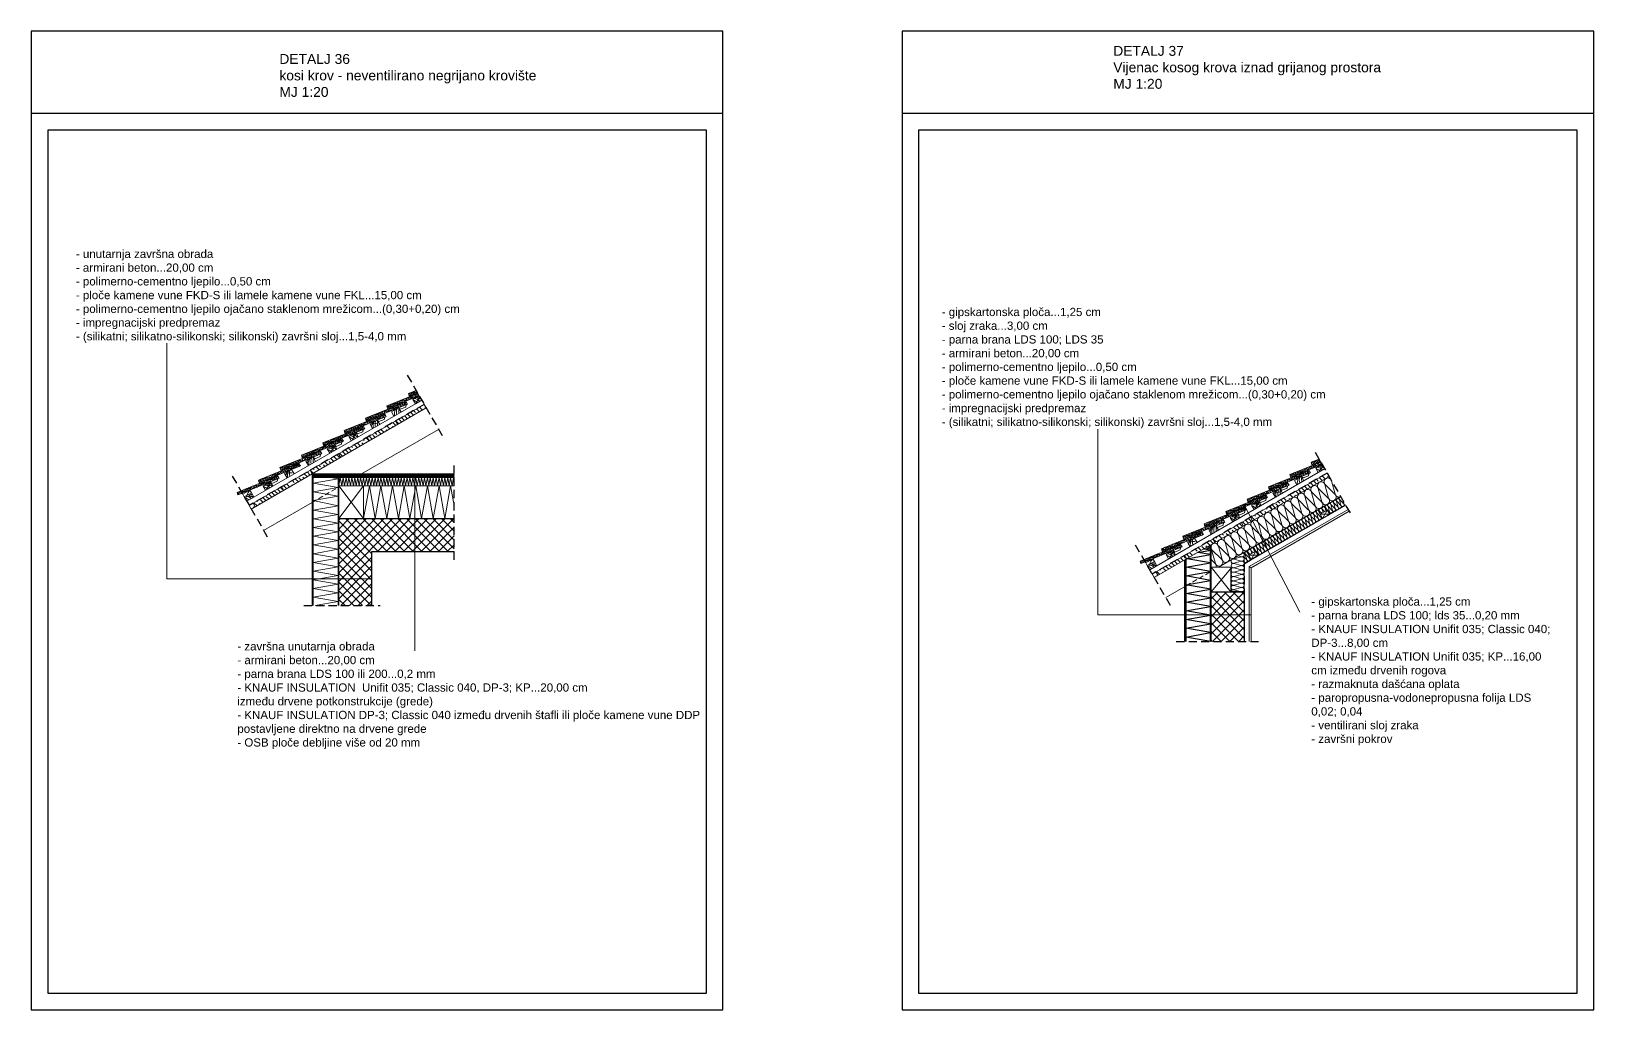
# Model space of a CAD drawing. Header units: inches. Extents: x 2845 to 78208, y 637 to 2211.
# Drawn here: x 9459.8 to 9934.2, y 637.2 to 934.2 of the extents above; entities that cross this region are included whole.
import ezdxf

# ---------------------------------------------------------------- set-up
doc = ezdxf.new("R2010")
doc.units = ezdxf.units.IN
doc.header["$MEASUREMENT"] = 0
doc.linetypes.add('DASHED', pattern=[0.75, 0.5, -0.25])
doc.layers.add('slojevi', color=150, linetype='Continuous')
doc.styles.get("Standard").update_dxf_attribs({"font": 'arial.ttf'})
pattern_1 = [(37.5, (6304.32392, 1742.7563), (-0.01574834, 0.481705942), [0, -0.38, 0, -0.425, 0, -0.40625]), (7.5, (6304.3239, 1742.7563), (0.44244418, 0.70553652), [0, -0.205, 0, -0.3425, 0, -0.13125]), (327.5, (6304.01642, 1742.7563), (0.778535465, 0.001414763), [0, -0.125, 0, -0.45, 0, -0.5875]), (317.5, (6304.0164, 1742.7563), (0.75153165, 0.21941889), [0, -0.0625, 0, -0.295, 0, -0.3375])]
pattern_2 = [(135, (9020.6208, 1204.5388), (2.12132, 2.12132), [5, -1]), (135, (9022.035, 1204.5388), (2.12132, 2.12132), [3, -0.75, 1.5, -0.75]), (135, (9023.8028, 1204.1853), (2.12132, 2.12132), [5, -1])]
pattern_3 = [(37.5, (6578.44768, 1721.9183), (-0.01574834, 0.481705942), [0, -0.38, 0, -0.425, 0, -0.40625]), (7.5, (6578.4477, 1721.9183), (0.44244418, 0.70553652), [0, -0.205, 0, -0.3425, 0, -0.13125]), (327.5, (6578.14018, 1721.9183), (0.778535465, 0.001414763), [0, -0.125, 0, -0.45, 0, -0.5875]), (317.5, (6578.1402, 1721.9183), (0.75153165, 0.21941889), [0, -0.0625, 0, -0.295, 0, -0.3375])]
pattern_4 = [(135, (9294.7446, 1183.7008), (2.12132, 2.12132), [5, -1]), (135, (9296.1588, 1183.7008), (2.12132, 2.12132), [3, -0.75, 1.5, -0.75]), (135, (9297.9265, 1183.3473), (2.12132, 2.12132), [5, -1])]

msp = doc.modelspace()

# ---------------------------------------------------------------- hatches: boundary and pattern name
at = {"lineweight": 0}
h = msp.add_hatch(dxfattribs=at)
h.set_pattern_fill('GOST_WOOD', color=256, scale=0.5, angle=45)
h.set_pattern_definition(pattern_2)
h.paths.add_polyline_path([(9527.13, 790.92), (9525.98, 790.26), (9526.6, 789.17), (9527.76, 789.84)])
h.paths.add_polyline_path([(9536.42, 794.84), (9535.79, 795.92), (9527.13, 790.92), (9527.76, 789.84)])
h.paths.add_polyline_path([(9545.08, 799.84), (9544.45, 800.92), (9535.79, 795.92), (9536.42, 794.84)])
h.paths.add_polyline_path([(9553.74, 804.84), (9553.11, 805.92), (9544.45, 800.92), (9545.08, 799.84)])
h.paths.add_polyline_path([(9571.06, 814.84), (9570.43, 815.92), (9561.77, 810.92), (9562.4, 809.84)])
h.paths.add_polyline_path([(9579.72, 819.84), (9579.09, 820.92), (9570.43, 815.92), (9571.06, 814.84)])
h = msp.add_hatch(dxfattribs=at)
h.set_pattern_fill('AR-SAND', color=256, scale=0.25, style=0)
h.set_pattern_definition(pattern_1)
h.paths.add_polyline_path([(9574.03, 820.99), (9573.61, 821.69), (9561.3, 816.72), (9561.5, 815.94)])
h = msp.add_hatch(dxfattribs=at)
h.set_pattern_fill('AR-SAND', color=256, scale=0.25, style=0)
h.set_pattern_definition(pattern_1)
h.paths.add_polyline_path([(9567.79, 820.47), (9567.99, 819.69), (9577.57, 823.55), (9577.17, 824.25)])
h = msp.add_hatch(dxfattribs=at)
h.set_pattern_fill('AR-SAND', color=256, scale=0.25, style=0)
h.set_pattern_definition(pattern_1)
h.paths.add_polyline_path([(9574.49, 823.44), (9577.04, 824.47), (9576.64, 825.17), (9574.29, 824.22)])
h = msp.add_hatch(dxfattribs=at)
h.set_pattern_fill('AR-SAND', color=256, scale=0.25, style=0)
h.set_pattern_definition(pattern_1)
h.paths.add_polyline_path([(9554.8, 812.97), (9555, 812.19), (9567.54, 817.24), (9567.11, 817.94)])
h = msp.add_hatch(dxfattribs=at)
h.set_pattern_fill('AR-SAND', color=256, scale=0.25, style=0)
h.set_pattern_definition(pattern_1)
h.paths.add_polyline_path([(9561.04, 813.49), (9560.62, 814.19), (9548.3, 809.22), (9548.51, 808.44)])
h = msp.add_hatch(dxfattribs=at)
h.set_pattern_fill('AR-SAND', color=256, scale=0.25, style=0)
h.set_pattern_definition(pattern_1)
h.paths.add_polyline_path([(9548.05, 805.99), (9547.63, 806.69), (9535.31, 801.72), (9535.52, 800.94)])
h = msp.add_hatch(dxfattribs=at)
h.set_pattern_fill('AR-SAND', color=256, scale=0.25, style=0)
h.set_pattern_definition(pattern_1)
h.paths.add_polyline_path([(9554.55, 809.74), (9554.12, 810.44), (9541.81, 805.47), (9542.01, 804.69)])
h = msp.add_hatch(dxfattribs=at)
h.set_pattern_fill('GOST_WOOD', color=256, scale=0.5, angle=45)
h.set_pattern_definition(pattern_2)
h.paths.add_polyline_path([(9553.11, 805.92), (9553.74, 804.84), (9562.4, 809.84), (9561.77, 810.92)])
h = msp.add_hatch(dxfattribs=at)
h.set_pattern_fill('AR-SAND', color=256, scale=0.25, style=0)
h.set_pattern_definition(pattern_1)
h.paths.add_polyline_path([(9528.82, 797.97), (9529.02, 797.19), (9541.56, 802.24), (9541.13, 802.94)])
h = msp.add_hatch(dxfattribs=at)
h.set_pattern_fill('AR-SAND', color=256, scale=0.25, style=0)
h.set_pattern_definition(pattern_3)
h.paths.add_polyline_path([(9841.91, 799.63), (9842.12, 798.85), (9851.7, 802.71), (9851.29, 803.41)])
h = msp.add_hatch(dxfattribs=at)
h.set_pattern_fill('AR-SAND', color=256, scale=0.25, style=0)
h.set_pattern_definition(pattern_3)
h.paths.add_polyline_path([(9848.61, 802.6), (9851.17, 803.63), (9850.76, 804.33), (9848.41, 803.38)])
h = msp.add_hatch(dxfattribs=at)
h.set_pattern_fill('AR-SAND', color=256, scale=0.25, style=0)
h.set_pattern_definition(pattern_1)
h.paths.add_polyline_path([(9535.06, 798.49), (9534.64, 799.19), (9522.32, 794.22), (9522.53, 793.44)])
h = msp.add_hatch(dxfattribs=at)
h.set_pattern_fill('ANSI31', color=256, scale=1.5)
h.set_pattern_definition([(45, (8894.8807, 1228.4875), (-0.13258252, 0.13258252), [])])
h.paths.add_polyline_path([(9545.08, 799.84), (9545.08, 798.74), (9588.18, 798.74), (9588.18, 799.84)])
h = msp.add_hatch(dxfattribs=at)
h.set_pattern_fill('GOST_WOOD', color=256, scale=0.5, angle=45)
h.set_pattern_definition(pattern_4)
h.paths.add_polyline_path([(9801.25, 770.08), (9800.1, 769.42), (9800.73, 768.34), (9801.88, 769)])
h.paths.add_polyline_path([(9810.54, 774), (9809.91, 775.08), (9801.25, 770.08), (9801.88, 769)])
h.paths.add_polyline_path([(9819.2, 779), (9818.57, 780.08), (9809.91, 775.08), (9810.54, 774)])
h.paths.add_polyline_path([(9827.86, 784), (9827.23, 785.08), (9818.57, 780.08), (9819.2, 779)])
h.paths.add_polyline_path([(9845.18, 794), (9844.56, 795.08), (9835.9, 790.08), (9836.52, 789)])
h.paths.add_polyline_path([(9853.84, 799), (9853.22, 800.08), (9844.56, 795.08), (9845.18, 794)])
h = msp.add_hatch(dxfattribs=at)
h.set_pattern_fill('AR-SAND', color=256, scale=0.25, style=0)
h.set_pattern_definition(pattern_3)
h.paths.add_polyline_path([(9828.92, 792.13), (9829.13, 791.35), (9841.66, 796.41), (9841.24, 797.1)])
h = msp.add_hatch(dxfattribs=at)
h.set_pattern_fill('AR-SAND', color=256, scale=0.25, style=0)
h.set_pattern_definition(pattern_3)
h.paths.add_polyline_path([(9848.15, 800.16), (9847.73, 800.85), (9835.42, 795.88), (9835.62, 795.1)])
h = msp.add_hatch(dxfattribs=at)
h.set_pattern_fill('AR-SAND', color=256, scale=0.25, style=0)
h.set_pattern_definition(pattern_3)
h.paths.add_polyline_path([(9835.16, 792.66), (9834.74, 793.35), (9822.43, 788.38), (9822.63, 787.6)])
h = msp.add_hatch(dxfattribs=at)
h.set_pattern_fill('AR-SAND', color=256, scale=0.25, style=0)
h.set_pattern_definition(pattern_3)
h.paths.add_polyline_path([(9828.67, 788.91), (9828.25, 789.6), (9815.93, 784.63), (9816.14, 783.85)])
h = msp.add_hatch(dxfattribs=at)
h.set_pattern_fill('GOST_WOOD', color=256, scale=0.5, angle=45)
h.set_pattern_definition(pattern_4)
h.paths.add_polyline_path([(9827.23, 785.08), (9827.86, 784), (9836.52, 789), (9835.9, 790.08)])
h = msp.add_hatch(dxfattribs=at)
h.set_pattern_fill('ANSI37', color=256, scale=15)
h.set_pattern_definition([(45, (8895.4807, 1228.4875), (-1.3258252, 1.3258252), []), (135, (8895.4807, 1228.4875), (-1.3258252, -1.3258252), [])])
h.paths.add_polyline_path([(9588.18, 786.24), (9553.18, 786.24), (9553.18, 784.74), (9553.18, 759.84), (9563.18, 759.84), (9563.18, 776.24), (9588.18, 776.24)])
h = msp.add_hatch(dxfattribs=at)
h.set_pattern_fill('AR-SAND', color=256, scale=0.25, style=0)
h.set_pattern_definition(pattern_3)
h.paths.add_polyline_path([(9822.17, 785.16), (9821.75, 785.85), (9809.44, 780.88), (9809.64, 780.1)])
h = msp.add_hatch(dxfattribs=at)
h.set_pattern_fill('AR-SAND', color=256, scale=0.25, style=0)
h.set_pattern_definition(pattern_3)
h.paths.add_polyline_path([(9809.18, 777.66), (9808.76, 778.35), (9796.45, 773.38), (9796.65, 772.6)])
h = msp.add_hatch(dxfattribs=at)
h.set_pattern_fill('AR-SAND', color=256, scale=0.25, style=0)
h.set_pattern_definition(pattern_3)
h.paths.add_polyline_path([(9802.94, 777.13), (9803.15, 776.35), (9815.68, 781.41), (9815.26, 782.1)])
h = msp.add_hatch(dxfattribs=at)
h.set_pattern_fill('ANSI37', color=256, scale=15)
h.set_pattern_definition([(45, (9050.7455, 1219.6323), (-1.3258252, 1.3258252), []), (135, (9050.7455, 1219.6323), (-1.3258252, -1.3258252), [])])
h.paths.add_polyline_path([(9818.04, 749), (9828.04, 749), (9828.04, 764), (9818.04, 764)])

# ---------------------------------------------------------------- linework, layer by layer
for p, q in [((9459.79, 934.18), (9459.79, 637.18)), ((9669.79, 934.18), (9459.79, 934.18)), ((9669.79, 637.18), (9669.79, 934.18)), ((9724.17, 934.18), (9724.17, 637.18)), ((9934.17, 934.18), (9724.17, 934.18)), ((9934.17, 637.18), (9934.17, 934.18)), ((9669.79, 909.18), (9459.79, 909.18)), ((9934.17, 909.18), (9724.17, 909.18)), ((9464.79, 904.18), (9464.79, 642.18)), ((9664.79, 904.18), (9464.79, 904.18)), ((9664.79, 642.18), (9664.79, 904.18)), ((9729.17, 904.18), (9729.17, 642.18)), ((9929.17, 904.18), (9729.17, 904.18)), ((9929.17, 642.18), (9929.17, 904.18)), ((9818.04, 749), (9818.04, 764)), ((9818.04, 764), (9828.04, 764)), ((9828.04, 764), (9824.04, 764)), ((9828.04, 764), (9828.04, 749)), ((9464.79, 642.18), (9664.79, 642.18)), ((9729.17, 642.18), (9929.17, 642.18)), ((9459.79, 637.18), (9669.79, 637.18)), ((9724.17, 637.18), (9934.17, 637.18))]:
    msp.add_line(p, q)
for p, q in [((9500.93, 767.99), (9500.93, 839.46)), ((9525.23, 791.56), (9578.34, 822.22)), ((9525.98, 790.26), (9579.09, 820.92)), ((9579.09, 820.92), (9579.72, 819.84)), ((9526.6, 789.17), (9579.72, 819.84)), ((9560.08, 799.84), (9583.47, 813.34)), ((9570.43, 815.92), (9571.06, 814.84)), ((9783.6, 757.01), (9783.6, 813.45)), ((9561.77, 810.92), (9562.4, 809.84)), ((9553.11, 805.92), (9553.74, 804.84)), ((9544.45, 800.92), (9545.08, 799.84)), ((9545.08, 799.84), (9588.18, 799.84)), ((9545.08, 799.84), (9545.08, 759.84)), ((9545.08, 798.74), (9588.18, 798.74)), ((9545.18, 798.74), (9545.18, 759.84)), ((9553.18, 798.74), (9553.18, 786.24)), ((9576.2, 799.84), (9576.2, 746.08)), ((9799.35, 770.72), (9852.47, 801.38)), ((9800.1, 769.42), (9853.22, 800.08)), ((9800.73, 768.34), (9853.84, 799)), ((9853.22, 800.08), (9853.84, 799)), ((9535.79, 795.92), (9536.42, 794.84)), ((9553.18, 796.24), (9588.18, 796.24)), ((9560.68, 796.24), (9553.18, 786.24)), ((9560.68, 786.24), (9553.18, 796.24)), ((9560.68, 796.24), (9560.68, 786.24)), ((9820.21, 771.5), (9857.34, 792.94)), ((9844.56, 795.08), (9845.18, 794)), ((9526.6, 789.17), (9525.23, 791.56)), ((9526.6, 789.17), (9526.6, 789.17)), ((9527.13, 790.92), (9527.76, 789.84)), ((9530.35, 782.68), (9545.08, 791.18)), ((9827.94, 790.6), (9844.9, 757.86)), ((9828.04, 772.56), (9858.84, 790.34)), ((9829.54, 771.69), (9859.59, 789.04)), ((9830.16, 771.33), (9859.9, 788.5)), ((9835.9, 790.08), (9836.52, 789)), ((9851.1, 787.61), (9850.36, 788.91)), ((9851.1, 787.61), (9853.27, 788.86)), ((9851.85, 786.31), (9851.1, 787.61)), ((9851.1, 787.61), (9853.99, 787.61)), ((9853.27, 788.86), (9851.85, 786.31)), ((9853.27, 788.86), (9852.52, 790.16)), ((9853.27, 788.86), (9854.02, 787.56)), ((9827.23, 785.08), (9827.86, 784)), ((9818.04, 764), (9818.04, 778.33)), ((9818.57, 780.08), (9819.2, 779)), ((9809.91, 775.08), (9810.54, 774)), ((9809.94, 773.65), (9809.94, 749)), ((9810.04, 773.71), (9810.04, 749)), ((9828.04, 776.02), (9828.04, 764)), ((9829.45, 775.11), (9828.7, 776.41)), ((9829.45, 775.11), (9831.62, 776.36)), ((9830.2, 773.81), (9829.45, 775.11)), ((9829.45, 775.11), (9832.34, 775.11)), ((9831.62, 776.36), (9830.2, 773.81)), ((9831.62, 776.36), (9830.87, 777.66)), ((9831.62, 776.36), (9832.37, 775.06)), ((9800.73, 768.34), (9799.35, 770.72)), ((9801.25, 770.08), (9801.88, 769)), ((9818.04, 771.5), (9824.04, 771.5)), ((9824.04, 764), (9818.04, 771.5)), ((9818.04, 764), (9824.04, 771.15)), ((9824.04, 771.5), (9824.04, 764)), ((9829.54, 771.69), (9829.54, 749)), ((9830.16, 771.33), (9829.54, 771.69)), ((9830.16, 771.33), (9830.16, 749)), ((9563.18, 767.99), (9500.93, 767.99)), ((9800.73, 768.34), (9800.73, 768.34)), ((9804.23, 762.27), (9810.44, 765.86)), ((9830.16, 757.01), (9783.6, 757.01))]:
    msp.add_line(p, q, dxfattribs=at)
at = {"linetype": 'DASHED', "ltscale": 5}
for p, q in [((9573.94, 829.84), (9585.1, 810.51)), ((9588.18, 773.74), (9588.18, 802.34)), ((9849.57, 806.4), (9860.73, 787.08)), ((9520.83, 799.17), (9531.99, 779.85)), ((9794.95, 778.34), (9806.11, 759.01)), ((9542.58, 759.84), (9565.68, 759.84)), ((9807.44, 749), (9832.66, 749))]:
    msp.add_line(p, q, dxfattribs=at)
at = {"color": 7, "linetype": 'DASHED', "lineweight": 30, "ltscale": 5}
for p, q in [((9579.09, 820.92), (9525.98, 790.26)), ((9853.22, 800.08), (9800.1, 769.42)), ((9828.04, 772.56), (9830.2, 773.81))]:
    msp.add_line(p, q, dxfattribs=at)
at = {"color": 94, "lineweight": 15}
for p, q in [((9545.43, 798.74), (9545.43, 759.84)), ((9545.43, 797.03), (9552.93, 798.35)), ((9552.93, 795.71), (9545.43, 797.03)), ((9552.93, 798.35), (9550.73, 798.74)), ((9552.93, 759.84), (9552.93, 798.74)), ((9553.62, 798.74), (9553.18, 796.24)), ((9553.62, 798.74), (9554.06, 796.24)), ((9554.06, 796.24), (9554.5, 798.74)), ((9554.5, 798.74), (9554.94, 796.24)), ((9554.94, 796.24), (9555.38, 798.74)), ((9555.38, 798.74), (9555.82, 796.24)), ((9555.82, 796.24), (9556.26, 798.74)), ((9556.26, 798.74), (9556.7, 796.24)), ((9556.7, 796.24), (9557.14, 798.74)), ((9557.14, 798.74), (9557.58, 796.24)), ((9557.58, 796.24), (9558.02, 798.74)), ((9558.02, 798.74), (9558.47, 796.24)), ((9558.47, 796.24), (9558.91, 798.74)), ((9558.91, 798.74), (9559.35, 796.24)), ((9559.35, 796.24), (9559.79, 798.74)), ((9559.79, 798.74), (9560.23, 796.24)), ((9560.23, 796.24), (9560.67, 798.74)), ((9560.67, 798.74), (9561.11, 796.24)), ((9561.11, 796.24), (9561.55, 798.74)), ((9561.55, 798.74), (9561.99, 796.24)), ((9561.99, 796.24), (9562.43, 798.74)), ((9562.43, 798.74), (9562.87, 796.24)), ((9562.87, 796.24), (9563.31, 798.74)), ((9563.31, 798.74), (9563.76, 796.24)), ((9563.76, 796.24), (9564.2, 798.74)), ((9564.2, 798.74), (9564.64, 796.24)), ((9564.64, 796.24), (9565.08, 798.74)), ((9565.08, 798.74), (9565.52, 796.24)), ((9565.52, 796.24), (9565.96, 798.74)), ((9565.96, 798.74), (9566.4, 796.24)), ((9566.4, 796.24), (9566.84, 798.74)), ((9566.84, 798.74), (9567.28, 796.24)), ((9567.28, 796.24), (9567.72, 798.74)), ((9567.72, 798.74), (9568.16, 796.24)), ((9568.16, 796.24), (9568.6, 798.74)), ((9568.6, 798.74), (9569.05, 796.24)), ((9569.05, 796.24), (9569.49, 798.74)), ((9569.49, 798.74), (9569.93, 796.24)), ((9569.93, 796.24), (9570.37, 798.74)), ((9570.37, 798.74), (9570.81, 796.24)), ((9570.81, 796.24), (9571.25, 798.74)), ((9571.25, 798.74), (9571.69, 796.24)), ((9571.69, 796.24), (9572.13, 798.74)), ((9572.13, 798.74), (9572.57, 796.24)), ((9572.57, 796.24), (9573.01, 798.74)), ((9573.01, 798.74), (9573.45, 796.24)), ((9573.45, 796.24), (9573.89, 798.74)), ((9573.89, 798.74), (9574.34, 796.24)), ((9574.34, 796.24), (9574.78, 798.74)), ((9574.78, 798.74), (9575.22, 796.24)), ((9575.22, 796.24), (9575.66, 798.74)), ((9575.66, 798.74), (9576.1, 796.24)), ((9576.1, 796.24), (9576.54, 798.74)), ((9576.54, 798.74), (9576.98, 796.24)), ((9576.98, 796.24), (9577.42, 798.74)), ((9577.42, 798.74), (9577.86, 796.24)), ((9577.86, 796.24), (9578.3, 798.74)), ((9578.3, 798.74), (9578.74, 796.24)), ((9578.74, 796.24), (9579.18, 798.74)), ((9579.18, 798.74), (9579.62, 796.24)), ((9579.62, 796.24), (9580.07, 798.74)), ((9580.07, 798.74), (9580.51, 796.24)), ((9580.51, 796.24), (9580.95, 798.74)), ((9580.95, 798.74), (9581.39, 796.24)), ((9581.39, 796.24), (9581.83, 798.74)), ((9581.83, 798.74), (9582.27, 796.24)), ((9582.27, 796.24), (9582.71, 798.74)), ((9582.71, 798.74), (9583.15, 796.24)), ((9583.15, 796.24), (9583.59, 798.74)), ((9583.59, 798.74), (9584.03, 796.24)), ((9584.03, 796.24), (9584.47, 798.74)), ((9584.47, 798.74), (9584.91, 796.24)), ((9584.91, 796.24), (9585.36, 798.74)), ((9585.36, 798.74), (9585.8, 796.24)), ((9585.8, 796.24), (9586.24, 798.74)), ((9586.24, 798.74), (9586.68, 796.24)), ((9586.68, 796.24), (9587.12, 798.74)), ((9587.12, 798.74), (9587.56, 796.24)), ((9587.56, 796.24), (9588, 798.74)), ((9588, 798.74), (9588.18, 797.74)), ((9854.58, 797.73), (9855.67, 793.67)), ((9545.43, 794.38), (9552.93, 795.71)), ((9552.93, 793.06), (9545.43, 794.38)), ((9545.43, 791.74), (9552.93, 793.06)), ((9560.68, 786.24), (9562.44, 796.24)), ((9562.44, 796.24), (9564.2, 786.24)), ((9564.2, 786.24), (9565.97, 796.24)), ((9565.97, 796.24), (9567.73, 786.24)), ((9567.73, 786.24), (9569.49, 796.24)), ((9569.49, 796.24), (9571.26, 786.24)), ((9571.26, 786.24), (9573.02, 796.24)), ((9573.02, 796.24), (9574.78, 786.24)), ((9574.78, 786.24), (9576.55, 796.24)), ((9576.55, 796.24), (9578.31, 786.24)), ((9578.31, 786.24), (9580.07, 796.24)), ((9580.07, 796.24), (9581.84, 786.24)), ((9581.84, 786.24), (9583.6, 796.24)), ((9583.6, 796.24), (9585.36, 786.24)), ((9585.36, 786.24), (9587.12, 796.24)), ((9587.12, 796.24), (9588.18, 790.28)), ((9847.59, 789), (9846.5, 793.07)), ((9846.57, 793.11), (9849.54, 790.13)), ((9849.61, 790.17), (9848.52, 794.23)), ((9848.59, 794.27), (9851.56, 791.3)), ((9850.54, 795.4), (9851.63, 791.34)), ((9850.61, 795.44), (9853.58, 792.46)), ((9853.65, 792.5), (9852.56, 796.57)), ((9852.63, 796.6), (9855.6, 793.63)), ((9552.93, 790.16), (9545.43, 791.74)), ((9545.43, 788.83), (9552.93, 790.16)), ((9552.93, 787.51), (9545.43, 788.83)), ((9545.43, 786.19), (9552.93, 787.51)), ((9839.5, 784.34), (9838.41, 788.4)), ((9838.48, 788.44), (9841.46, 785.46)), ((9840.43, 789.57), (9841.52, 785.5)), ((9840.5, 789.61), (9843.48, 786.63)), ((9843.55, 786.67), (9842.46, 790.73)), ((9842.52, 790.77), (9845.5, 787.8)), ((9844.48, 791.9), (9845.57, 787.84)), ((9844.53, 791.95), (9847.52, 788.96)), ((9849.17, 787.49), (9849.64, 785.75)), ((9850.47, 786.24), (9849.2, 787.51)), ((9850.03, 787.99), (9850.5, 786.25)), ((9851.34, 786.74), (9850.06, 788.01)), ((9850.9, 788.49), (9851.13, 787.62)), ((9851.57, 787.87), (9850.93, 788.51)), ((9851.17, 787.5), (9851.37, 786.75)), ((9851.77, 788.99), (9852, 788.12)), ((9852.43, 788.37), (9851.8, 789.01)), ((9852.63, 789.49), (9852.87, 788.62)), ((9853.94, 788.24), (9852.66, 789.51)), ((9853.5, 789.99), (9853.97, 788.25)), ((9854.8, 788.74), (9853.53, 790.01)), ((9854.36, 790.49), (9854.83, 788.75)), ((9855.67, 789.24), (9854.39, 790.51)), ((9855.23, 790.99), (9855.7, 789.25)), ((9856.53, 789.74), (9855.26, 791.01)), ((9856.1, 791.49), (9856.56, 789.75)), ((9857.4, 790.24), (9856.13, 791.51)), ((9856.96, 791.99), (9857.43, 790.25)), ((9858.27, 790.74), (9856.99, 792.01)), ((9858.03, 791.75), (9858.3, 790.75)), ((9552.93, 784.87), (9545.43, 786.19)), ((9545.43, 783.54), (9552.93, 784.87)), ((9552.93, 782.22), (9545.43, 783.54)), ((9830.33, 783.73), (9831.42, 779.67)), ((9830.4, 783.77), (9833.37, 780.8)), ((9833.44, 780.84), (9832.35, 784.9)), ((9832.42, 784.94), (9835.39, 781.96)), ((9834.37, 786.07), (9835.46, 782)), ((9834.43, 786.12), (9837.41, 783.13)), ((9837.48, 783.17), (9836.39, 787.23)), ((9836.46, 787.27), (9839.44, 784.3)), ((9841.37, 782.99), (9841.84, 781.25)), ((9842.68, 781.74), (9841.4, 783.01)), ((9842.24, 783.49), (9842.71, 781.75)), ((9843.54, 782.24), (9842.27, 783.51)), ((9843.11, 783.99), (9843.57, 782.25)), ((9844.41, 782.74), (9843.14, 784.01)), ((9843.97, 784.49), (9844.44, 782.75)), ((9845.28, 783.24), (9844, 784.51)), ((9844.84, 784.99), (9845.31, 783.25)), ((9846.14, 783.74), (9844.87, 785.01)), ((9845.7, 785.49), (9846.17, 783.75)), ((9847.01, 784.24), (9845.73, 785.51)), ((9846.57, 785.99), (9847.04, 784.25)), ((9847.87, 784.74), (9846.6, 786.01)), ((9847.44, 786.49), (9847.9, 784.75)), ((9848.74, 785.24), (9847.47, 786.51)), ((9848.3, 786.99), (9848.77, 785.25)), ((9849.61, 785.74), (9848.33, 787.01)), ((9545.43, 780.9), (9552.93, 782.22)), ((9552.93, 779.58), (9545.43, 780.9)), ((9545.43, 778.25), (9552.93, 779.58)), ((9552.93, 776.93), (9545.43, 778.25)), ((9823.34, 775), (9822.25, 779.07)), ((9822.32, 779.1), (9825.29, 776.13)), ((9824.27, 780.23), (9825.36, 776.17)), ((9824.32, 780.29), (9827.31, 777.3)), ((9827.38, 777.34), (9826.29, 781.4)), ((9826.36, 781.44), (9829.33, 778.46)), ((9829.4, 778.5), (9828.31, 782.57)), ((9828.38, 782.6), (9831.35, 779.63)), ((9832.71, 777.99), (9833.18, 776.25)), ((9834.02, 776.74), (9832.74, 778.01)), ((9833.58, 778.49), (9834.05, 776.75)), ((9834.88, 777.24), (9833.61, 778.51)), ((9834.45, 778.99), (9834.91, 777.25)), ((9835.75, 777.74), (9834.48, 779.01)), ((9835.31, 779.49), (9835.78, 777.75)), ((9836.62, 778.24), (9835.34, 779.51)), ((9836.18, 779.99), (9836.64, 778.25)), ((9837.48, 778.74), (9836.21, 780.01)), ((9837.04, 780.49), (9837.51, 778.75)), ((9838.35, 779.24), (9837.07, 780.51)), ((9837.91, 780.99), (9838.38, 779.25)), ((9839.21, 779.74), (9837.94, 781.01)), ((9838.78, 781.49), (9839.24, 779.75)), ((9840.08, 780.24), (9838.81, 781.51)), ((9839.64, 781.99), (9840.11, 780.25)), ((9840.95, 780.74), (9839.67, 782.01)), ((9840.51, 782.49), (9840.97, 780.75)), ((9841.81, 781.24), (9840.54, 782.51)), ((9545.43, 775.61), (9552.93, 776.93)), ((9552.93, 774.29), (9545.43, 775.61)), ((9545.43, 772.96), (9552.93, 774.29)), ((9819.3, 772.67), (9818.04, 777.07)), ((9818.04, 773.82), (9819.23, 772.63)), ((9818.26, 776.79), (9821.25, 773.8)), ((9821.32, 773.84), (9820.23, 777.9)), ((9820.3, 777.94), (9823.27, 774.96)), ((9827.2, 774.64), (9824.88, 774.02)), ((9824.88, 773.98), (9827.2, 773.36)), ((9827.2, 773.31), (9824.88, 772.69)), ((9826.2, 774.96), (9827.2, 774.69)), ((9828.82, 773.74), (9828.04, 774.52)), ((9828.38, 775.49), (9828.85, 773.75)), ((9829.69, 774.24), (9828.41, 775.51)), ((9829.25, 775.99), (9829.72, 774.25)), ((9829.92, 775.37), (9829.28, 776.01)), ((9830.12, 776.49), (9830.35, 775.62)), ((9830.78, 775.87), (9830.14, 776.51)), ((9830.98, 776.99), (9831.22, 776.12)), ((9832.29, 775.74), (9831.01, 777.01)), ((9831.85, 777.49), (9832.31, 775.75)), ((9833.15, 776.24), (9831.88, 777.51)), ((9552.93, 771.64), (9545.43, 772.96)), ((9545.43, 770.32), (9552.93, 771.64)), ((9552.93, 769), (9545.43, 770.32)), ((9545.43, 767.67), (9552.93, 769)), ((9824.88, 772.64), (9827.2, 772.02)), ((9827.2, 771.98), (9824.88, 771.36)), ((9824.88, 771.31), (9827.2, 770.69)), ((9827.2, 770.64), (9824.88, 770.02)), ((9824.88, 769.98), (9827.2, 769.36)), ((9827.2, 769.31), (9824.88, 768.69)), ((9824.88, 768.64), (9827.2, 768.02)), ((9552.93, 766.35), (9545.43, 767.67)), ((9545.43, 765.03), (9552.93, 766.35)), ((9552.93, 763.71), (9545.43, 765.03)), ((9827.2, 767.98), (9824.88, 767.36)), ((9824.88, 767.31), (9827.2, 766.69)), ((9827.2, 766.64), (9824.88, 766.02)), ((9824.88, 765.98), (9827.2, 765.36)), ((9827.2, 765.31), (9824.88, 764.69)), ((9827.2, 764.02), (9824.88, 764.64)), ((9545.43, 762.38), (9552.93, 763.71)), ((9552.93, 761.06), (9545.43, 762.38)), ((9545.99, 759.84), (9552.93, 761.06))]:
    msp.add_line(p, q, dxfattribs=at)
at = {"color": 7, "linetype": 'DASHED', "lineweight": 0, "ltscale": 3}
for p, q in [((9545.08, 791.18), (9553.18, 795.85)), ((9810.44, 765.86), (9818.04, 770.25))]:
    msp.add_line(p, q, dxfattribs=at)
at = {"lineweight": 30}
for p, q in [((9553.18, 759.84), (9553.18, 786.24)), ((9553.18, 786.24), (9588.18, 786.24)), ((9563.18, 759.84), (9563.18, 776.24)), ((9563.18, 776.24), (9588.18, 776.24))]:
    msp.add_line(p, q, dxfattribs=at)
at = {"color": 94}
for p, q in [((9817.79, 749), (9817.79, 778.19)), ((9810.29, 773.86), (9810.29, 749)), ((9810.65, 774.06), (9817.79, 775.32)), ((9817.79, 772.8), (9810.65, 774.06)), ((9813.99, 775.99), (9817.79, 776.66)), ((9817.79, 775.32), (9813.99, 775.99)), ((9815.77, 777.02), (9817.79, 777.38)), ((9817.79, 776.66), (9815.77, 777.02)), ((9816.71, 777.57), (9817.79, 777.76)), ((9817.79, 777.38), (9816.71, 777.57)), ((9810.29, 771.48), (9817.79, 772.8)), ((9817.79, 770.16), (9810.29, 771.48)), ((9810.29, 768.84), (9817.79, 770.16)), ((9817.79, 767.51), (9810.29, 768.84)), ((9810.29, 766.19), (9817.79, 767.51)), ((9817.79, 764.87), (9810.29, 766.19)), ((9810.29, 763.55), (9817.79, 764.87)), ((9817.79, 762.23), (9810.29, 763.55)), ((9810.29, 760.9), (9817.79, 762.23)), ((9817.79, 759.58), (9810.29, 760.9)), ((9810.29, 758.26), (9817.79, 759.58)), ((9817.79, 756.94), (9810.29, 758.26)), ((9810.29, 755.61), (9817.79, 756.94)), ((9817.79, 754.29), (9810.29, 755.61)), ((9810.29, 752.97), (9817.79, 754.29)), ((9817.79, 751.65), (9810.29, 752.97)), ((9810.29, 750.32), (9817.79, 751.65)), ((9817.79, 749), (9810.29, 750.32))]:
    msp.add_line(p, q, dxfattribs=at)
at = {"lineweight": 0}
for points in [[(9561.5, 815.94), (9561.3, 816.72), (9573.61, 821.69), (9574.03, 820.99)], [(9561.5, 815.94), (9561.3, 816.72), (9573.61, 821.69), (9574.03, 820.99)], [(9567.99, 819.69), (9567.79, 820.47), (9577.17, 824.25), (9577.57, 823.55)], [(9567.99, 819.69), (9567.79, 820.47), (9577.17, 824.25), (9577.57, 823.55)], [(9574.49, 823.44), (9574.29, 824.22), (9576.64, 825.17), (9577.04, 824.47)], [(9574.49, 823.44), (9574.29, 824.22), (9576.64, 825.17), (9577.04, 824.47)], [(9555, 812.19), (9554.8, 812.97), (9567.11, 817.94), (9567.54, 817.24)], [(9555, 812.19), (9554.8, 812.97), (9567.11, 817.94), (9567.54, 817.24)], [(9562.67, 814.9), (9563.42, 813.6), (9565.58, 814.85), (9564.83, 816.15)], [(9569.16, 818.65), (9569.91, 817.35), (9572.08, 818.6), (9571.33, 819.9)], [(9548.51, 808.44), (9548.3, 809.22), (9560.62, 814.19), (9561.04, 813.49)], [(9548.51, 808.44), (9548.3, 809.22), (9560.62, 814.19), (9561.04, 813.49)], [(9556.17, 811.15), (9556.92, 809.85), (9559.09, 811.1), (9558.34, 812.4)], [(9556.17, 811.15), (9556.92, 809.85), (9559.09, 811.1), (9558.34, 812.4)], [(9535.52, 800.94), (9535.31, 801.72), (9547.63, 806.69), (9548.05, 805.99)], [(9535.52, 800.94), (9535.31, 801.72), (9547.63, 806.69), (9548.05, 805.99)], [(9542.01, 804.69), (9541.81, 805.47), (9554.12, 810.44), (9554.55, 809.74)], [(9542.01, 804.69), (9541.81, 805.47), (9554.12, 810.44), (9554.55, 809.74)], [(9549.68, 807.4), (9550.43, 806.1), (9552.59, 807.35), (9551.84, 808.65)], [(9549.68, 807.4), (9550.43, 806.1), (9552.59, 807.35), (9551.84, 808.65)], [(9529.02, 797.19), (9528.82, 797.97), (9541.13, 802.94), (9541.56, 802.24)], [(9529.02, 797.19), (9528.82, 797.97), (9541.13, 802.94), (9541.56, 802.24)], [(9543.18, 803.65), (9543.93, 802.35), (9546.1, 803.6), (9545.35, 804.9)], [(9842.12, 798.85), (9841.91, 799.63), (9851.29, 803.41), (9851.7, 802.71)], [(9842.12, 798.85), (9841.91, 799.63), (9851.29, 803.41), (9851.7, 802.71)], [(9848.61, 802.6), (9848.41, 803.38), (9850.76, 804.33), (9851.17, 803.63)], [(9848.61, 802.6), (9848.41, 803.38), (9850.76, 804.33), (9851.17, 803.63)], [(9522.53, 793.44), (9522.32, 794.22), (9534.64, 799.19), (9535.06, 798.49)], [(9522.53, 793.44), (9522.32, 794.22), (9534.64, 799.19), (9535.06, 798.49)], [(9530.19, 796.15), (9530.94, 794.85), (9533.11, 796.1), (9532.36, 797.4)], [(9530.19, 796.15), (9530.94, 794.85), (9533.11, 796.1), (9532.36, 797.4)], [(9536.69, 799.9), (9537.44, 798.6), (9539.6, 799.85), (9538.85, 801.15)], [(9829.13, 791.35), (9828.92, 792.13), (9841.24, 797.1), (9841.66, 796.41)], [(9829.13, 791.35), (9828.92, 792.13), (9841.24, 797.1), (9841.66, 796.41)], [(9835.62, 795.1), (9835.42, 795.88), (9847.73, 800.85), (9848.15, 800.16)], [(9835.62, 795.1), (9835.42, 795.88), (9847.73, 800.85), (9848.15, 800.16)], [(9843.29, 797.82), (9844.04, 796.52), (9846.2, 797.77), (9845.45, 799.07)], [(9524.48, 792.85), (9526.64, 794.1), (9526.18, 794.91), (9524.01, 793.66)], [(9524.48, 792.85), (9525.23, 791.56), (9527.39, 792.81), (9526.64, 794.1)], [(9822.63, 787.6), (9822.43, 788.38), (9834.74, 793.35), (9835.16, 792.66)], [(9822.63, 787.6), (9822.43, 788.38), (9834.74, 793.35), (9835.16, 792.66)], [(9836.79, 794.07), (9837.54, 792.77), (9839.71, 794.02), (9838.96, 795.32)], [(9816.14, 783.85), (9815.93, 784.63), (9828.25, 789.6), (9828.67, 788.91)], [(9816.14, 783.85), (9815.93, 784.63), (9828.25, 789.6), (9828.67, 788.91)], [(9823.8, 786.57), (9824.55, 785.27), (9826.72, 786.52), (9825.97, 787.82)], [(9823.8, 786.57), (9824.55, 785.27), (9826.72, 786.52), (9825.97, 787.82)], [(9830.3, 790.32), (9831.05, 789.02), (9833.21, 790.27), (9832.46, 791.57)], [(9830.3, 790.32), (9831.05, 789.02), (9833.21, 790.27), (9832.46, 791.57)], [(9809.64, 780.1), (9809.44, 780.88), (9821.75, 785.85), (9822.17, 785.16)], [(9809.64, 780.1), (9809.44, 780.88), (9821.75, 785.85), (9822.17, 785.16)], [(9817.31, 782.82), (9818.06, 781.52), (9820.22, 782.77), (9819.47, 784.07)], [(9796.65, 772.6), (9796.45, 773.38), (9808.76, 778.35), (9809.18, 777.66)], [(9796.65, 772.6), (9796.45, 773.38), (9808.76, 778.35), (9809.18, 777.66)], [(9803.15, 776.35), (9802.94, 777.13), (9815.26, 782.1), (9815.68, 781.41)], [(9803.15, 776.35), (9802.94, 777.13), (9815.26, 782.1), (9815.68, 781.41)], [(9810.81, 779.07), (9811.56, 777.77), (9813.73, 779.02), (9812.98, 780.32)], [(9798.6, 772.02), (9800.77, 773.27), (9800.3, 774.07), (9798.14, 772.82)], [(9798.6, 772.02), (9799.35, 770.72), (9801.52, 771.97), (9800.77, 773.27)], [(9804.32, 775.32), (9805.07, 774.02), (9807.23, 775.27), (9806.48, 776.57)], [(9804.32, 775.32), (9805.07, 774.02), (9807.23, 775.27), (9806.48, 776.57)]]:
    msp.add_lwpolyline(points, close=True, dxfattribs=at)
for points in [[(9571.33, 819.9), (9571.84, 819.44), (9573.47, 820.09), (9573.6, 820.81)], [(9571.33, 819.9), (9571.84, 819.44), (9573.47, 820.09), (9573.6, 820.81)], [(9577.59, 823.52), (9575.66, 822.4), (9576.41, 821.1), (9578.34, 822.22)], [(9577.59, 823.52), (9575.66, 822.4), (9576.41, 821.1), (9578.34, 822.22)], [(9564.83, 816.15), (9565.35, 815.69), (9566.98, 816.34), (9567.1, 817.06)], [(9564.83, 816.15), (9565.35, 815.69), (9566.98, 816.34), (9567.1, 817.06)], [(9558.34, 812.4), (9558.85, 811.94), (9560.48, 812.59), (9560.6, 813.31)], [(9558.34, 812.4), (9558.85, 811.94), (9560.48, 812.59), (9560.6, 813.31)], [(9551.84, 808.65), (9552.36, 808.19), (9553.99, 808.84), (9554.11, 809.56)], [(9551.84, 808.65), (9552.36, 808.19), (9553.99, 808.84), (9554.11, 809.56)], [(9545.35, 804.9), (9545.86, 804.44), (9547.49, 805.09), (9547.61, 805.81)], [(9545.35, 804.9), (9545.86, 804.44), (9547.49, 805.09), (9547.61, 805.81)], [(9851.72, 802.68), (9849.78, 801.57), (9850.53, 800.27), (9852.47, 801.38)], [(9851.72, 802.68), (9849.78, 801.57), (9850.53, 800.27), (9852.47, 801.38)], [(9532.36, 797.4), (9532.87, 796.94), (9534.5, 797.59), (9534.62, 798.31)], [(9532.36, 797.4), (9532.87, 796.94), (9534.5, 797.59), (9534.62, 798.31)], [(9845.45, 799.07), (9845.97, 798.6), (9847.6, 799.25), (9847.72, 799.97)], [(9845.45, 799.07), (9845.97, 798.6), (9847.6, 799.25), (9847.72, 799.97)], [(9832.46, 791.57), (9832.98, 791.1), (9834.61, 791.75), (9834.73, 792.47)], [(9832.46, 791.57), (9832.98, 791.1), (9834.61, 791.75), (9834.73, 792.47)], [(9838.96, 795.32), (9839.47, 794.85), (9841.1, 795.5), (9841.22, 796.22)], [(9838.96, 795.32), (9839.47, 794.85), (9841.1, 795.5), (9841.22, 796.22)], [(9825.97, 787.82), (9826.48, 787.35), (9828.11, 788), (9828.23, 788.72)], [(9825.97, 787.82), (9826.48, 787.35), (9828.11, 788), (9828.23, 788.72)], [(9819.47, 784.07), (9819.99, 783.6), (9821.62, 784.25), (9821.74, 784.97)], [(9819.47, 784.07), (9819.99, 783.6), (9821.62, 784.25), (9821.74, 784.97)], [(9806.48, 776.57), (9807, 776.1), (9808.63, 776.75), (9808.75, 777.47)], [(9806.48, 776.57), (9807, 776.1), (9808.63, 776.75), (9808.75, 777.47)]]:
    msp.add_lwpolyline(points, dxfattribs=at)
at = {"color": 7, "linetype": 'DASHED', "lineweight": 30, "ltscale": 5}
msp.add_lwpolyline([(9858.84, 790.34), (9828.04, 772.56), (9828.04, 749)], dxfattribs=at)
at = {"lineweight": 0}
for centre, radius, start, end in [((9575.1, 819.65), 2.65, 43.2532, 75.329), ((9575.8, 820.04), 2.65, 43.4071, 82.9003), ((9576.46, 820.05), 2.93, 52.0882, 86.2056), ((9571.65, 826.69), 7.19, 314.3459, 328.9753), ((9577.12, 819.41), 3.76, 79.0752, 91.8132), ((9576.52, 823.77), 1.31, 292.9199, 337.6529), ((9567.5, 815.26), 2.65, 164.6707, 196.7465), ((9572.97, 818.04), 2.93, 153.7941, 191.3418), ((9573.3, 818.6), 2.65, 157.0993, 196.5925), ((9574, 819.01), 2.65, 164.6707, 196.7465), ((9556.32, 808.79), 2.65, 43.4071, 82.9003), ((9556.97, 808.8), 2.93, 48.6579, 86.2056), ((9552.17, 815.44), 7.19, 314.3459, 328.9753), ((9557.63, 808.16), 3.76, 73.394, 91.8132), ((9557.03, 812.52), 1.31, 292.9199, 340.8264), ((9566.7, 813.4), 3.76, 148.1865, 166.6057), ((9565.13, 807.99), 7.19, 91.0243, 105.6538), ((9566.48, 814.29), 2.93, 153.7941, 191.3418), ((9566.81, 814.85), 2.65, 157.0993, 196.5925), ((9549.12, 804.65), 2.65, 43.2532, 75.329), ((9549.82, 805.04), 2.65, 43.4071, 82.9003), ((9550.48, 805.05), 2.93, 48.6579, 86.2056), ((9545.67, 811.69), 7.19, 314.3459, 328.9753), ((9551.13, 804.41), 3.76, 73.394, 91.8132), ((9550.54, 808.77), 1.31, 292.9199, 340.8264), ((9555.61, 808.4), 2.65, 43.2532, 75.329), ((9547.21, 802.15), 3.76, 148.1865, 166.6057), ((9546.99, 803.04), 2.93, 153.7941, 191.3418), ((9547.32, 803.6), 2.65, 157.0993, 196.5925), ((9548.02, 804.01), 2.65, 164.6707, 196.7465), ((9849.93, 799.21), 2.65, 43.4071, 82.9003), ((9850.58, 799.21), 2.93, 52.0882, 86.2056), ((9845.77, 805.86), 7.19, 314.3459, 328.9753), ((9851.24, 798.58), 3.76, 79.0752, 91.8132), ((9850.64, 802.93), 1.31, 292.9199, 337.6529), ((9531.05, 797.52), 1.31, 292.9199, 340.8264), ((9540.71, 798.4), 3.76, 148.1865, 166.6057), ((9539.15, 792.99), 7.19, 91.0243, 105.6538), ((9540.5, 799.29), 2.93, 153.7941, 191.3418), ((9540.83, 799.85), 2.65, 157.0993, 196.5925), ((9847.1, 797.2), 2.93, 153.7941, 191.3418), ((9847.43, 797.76), 2.65, 157.0993, 196.5925), ((9848.12, 798.17), 2.65, 164.6707, 196.7465), ((9849.22, 798.81), 2.65, 43.2532, 75.329), ((9523.92, 790.1), 2.65, 43.2532, 75.329), ((9524.62, 790.49), 2.65, 43.4071, 82.9003), ((9526.94, 785.94), 7.19, 91.0243, 105.6538), ((9527.76, 792.82), 2.53, 127.3303, 168.7552), ((9525.27, 790.5), 2.93, 48.6579, 86.2056), ((9525.93, 789.87), 3.76, 73.394, 91.8132), ((9526.84, 791.62), 1.31, 79.1732, 127.0797), ((9529.63, 793.4), 2.65, 43.2532, 75.329), ((9530.34, 793.79), 2.65, 43.4071, 82.9003), ((9530.99, 793.8), 2.93, 48.6579, 86.2056), ((9526.18, 800.44), 7.19, 314.3459, 328.9753), ((9531.65, 793.16), 3.76, 73.394, 91.8132), ((9840.82, 792.56), 3.76, 148.1865, 166.6057), ((9839.25, 787.15), 7.19, 91.0243, 105.6538), ((9840.6, 793.45), 2.93, 153.7941, 191.3418), ((9840.93, 794.01), 2.65, 157.0993, 196.5925), ((9841.63, 794.42), 2.65, 164.6707, 196.7465), ((9824.66, 787.93), 1.31, 292.9199, 340.8264), ((9829.74, 787.56), 2.65, 43.2532, 75.329), ((9830.44, 787.96), 2.65, 43.4071, 82.9003), ((9831.09, 787.96), 2.93, 48.6579, 86.2056), ((9826.29, 794.61), 7.19, 314.3459, 328.9753), ((9831.75, 787.33), 3.76, 73.394, 91.8132), ((9831.16, 791.68), 1.31, 292.9199, 340.8264), ((9821.33, 781.31), 3.76, 148.1865, 166.6057), ((9821.12, 782.2), 2.93, 153.7941, 191.3418), ((9821.45, 782.76), 2.65, 157.0993, 196.5925), ((9822.14, 783.17), 2.65, 164.6707, 196.7465), ((9823.24, 783.81), 2.65, 43.2532, 75.329), ((9823.95, 784.21), 2.65, 43.4071, 82.9003), ((9824.6, 784.21), 2.93, 48.6579, 86.2056), ((9819.79, 790.86), 7.19, 314.3459, 328.9753), ((9825.26, 783.58), 3.76, 73.394, 91.8132), ((9814.84, 777.56), 3.76, 148.1865, 166.6057), ((9813.27, 772.15), 7.19, 91.0243, 105.6538), ((9814.62, 778.45), 2.93, 153.7941, 191.3418), ((9814.95, 779.01), 2.65, 157.0993, 196.5925), ((9801.88, 771.98), 2.53, 127.3303, 168.7552), ((9803.76, 772.56), 2.65, 43.2532, 75.329), ((9804.46, 772.96), 2.65, 43.4071, 82.9003), ((9805.11, 772.96), 2.93, 48.6579, 86.2056), ((9800.31, 779.61), 7.19, 314.3459, 328.9753), ((9805.77, 772.33), 3.76, 73.394, 91.8132), ((9805.18, 776.68), 1.31, 292.9199, 340.8264), ((9798.04, 769.26), 2.65, 43.2532, 75.329), ((9798.74, 769.66), 2.65, 43.4071, 82.9003), ((9801.06, 765.1), 7.19, 91.0243, 105.6538), ((9799.4, 769.66), 2.93, 48.6579, 86.2056), ((9800.06, 769.03), 3.76, 73.394, 91.8132), ((9800.97, 770.78), 1.31, 79.1732, 127.0797)]:
    msp.add_arc(centre, radius, start, end, dxfattribs=at)
at = {"color": 94, "lineweight": 15}
for centre, radius, start, end in [((9851.43, 796.26), 1.17, 15.0145, 224.9763), ((9853.45, 797.43), 1.17, 46.0526, 224.9807), ((9843.35, 791.6), 1.17, 15.0189, 224.9807), ((9845.36, 792.78), 1.17, 15.0145, 224.9763), ((9847.39, 793.93), 1.17, 15.0145, 224.9763), ((9849.41, 795.1), 1.17, 15.0189, 224.9807), ((9852.76, 791.64), 1.17, 195.01, 44.9763), ((9854.78, 792.8), 1.17, 195.0145, 44.9807), ((9856.8, 793.97), 1.17, 195.01, 297.7661), ((9856.48, 791.86), 0.5, 15.0189, 224.9807), ((9857.35, 792.36), 0.5, 85.5135, 224.9807), ((9835.25, 786.94), 1.17, 15.0145, 224.9763), ((9837.29, 788.1), 1.17, 15.0145, 224.9763), ((9839.31, 789.26), 1.17, 15.0189, 224.9807), ((9841.33, 790.43), 1.17, 15.0145, 224.9763), ((9844.67, 786.97), 1.17, 195.0145, 44.9807), ((9846.69, 788.14), 1.17, 195.01, 44.9763), ((9848.71, 789.3), 1.17, 195.01, 44.9763), ((9848.69, 787.36), 0.5, 15.0189, 224.9807), ((9849.55, 787.86), 0.5, 15.0189, 224.9807), ((9850.73, 790.47), 1.17, 195.0145, 44.9807), ((9850.42, 788.36), 0.5, 15.0189, 224.9807), ((9851.28, 788.86), 0.5, 15.0189, 224.9807), ((9852.76, 791.64), 1.17, 195.0189, 210), ((9852.15, 789.36), 0.5, 15.0189, 224.9807), ((9853.02, 789.86), 0.5, 15.0189, 224.9807), ((9853.88, 790.36), 0.5, 15.0189, 224.9807), ((9853.58, 787.88), 0.5, 325.7064, 44.9807), ((9854.45, 788.38), 0.5, 195.0189, 44.9807), ((9854.75, 790.86), 0.5, 15.0189, 224.9807), ((9855.31, 788.88), 0.5, 195.0189, 44.9807), ((9855.61, 791.36), 0.5, 15.0189, 224.9807), ((9856.18, 789.38), 0.5, 195.0189, 44.9807), ((9857.05, 789.88), 0.5, 195.0189, 44.9807), ((9857.91, 790.38), 0.5, 195.0189, 44.9807), ((9858.78, 790.88), 0.5, 195.0189, 274.2926), ((9827.18, 782.26), 1.17, 15.0145, 224.9763), ((9829.2, 783.43), 1.17, 15.0189, 224.9807), ((9831.23, 784.6), 1.17, 15.0145, 224.9763), ((9833.25, 785.76), 1.17, 15.0189, 224.9807), ((9836.59, 782.3), 1.17, 195.01, 44.9763), ((9838.61, 783.47), 1.17, 195.01, 44.9763), ((9840.63, 784.64), 1.17, 195.0145, 44.9807), ((9840.02, 782.36), 0.5, 15.0189, 224.9807), ((9840.89, 782.86), 0.5, 15.0189, 224.9807), ((9841.76, 783.36), 0.5, 15.0189, 224.9807), ((9842.65, 785.8), 1.17, 195.01, 44.9763), ((9842.65, 785.8), 1.17, 195.0189, 210), ((9842.62, 783.86), 0.5, 15.0189, 224.9807), ((9843.49, 784.36), 0.5, 15.0189, 224.9807), ((9844.06, 782.38), 0.5, 195.0189, 44.9807), ((9844.36, 784.86), 0.5, 15.0189, 224.9807), ((9844.92, 782.88), 0.5, 195.0189, 44.9807), ((9845.22, 785.36), 0.5, 15.0189, 224.9807), ((9845.79, 783.38), 0.5, 195.0189, 44.9807), ((9846.09, 785.86), 0.5, 15.0189, 224.9807), ((9846.65, 783.88), 0.5, 195.0189, 44.9807), ((9846.95, 786.36), 0.5, 15.0189, 224.9807), ((9847.52, 784.38), 0.5, 195.0189, 44.9807), ((9847.82, 786.86), 0.5, 15.0189, 224.9807), ((9848.39, 784.88), 0.5, 195.0189, 44.9807), ((9849.25, 785.38), 0.5, 195.0189, 44.9807), ((9850.12, 785.88), 0.5, 195.0189, 44.9807), ((9850.98, 786.38), 0.5, 195.0189, 44.9807), ((9851.85, 786.88), 0.5, 195.0189, 265.5115), ((9819.1, 777.6), 1.17, 15.01, 155.532), ((9821.12, 778.76), 1.17, 15.0145, 224.9763), ((9823.14, 779.93), 1.17, 15.0189, 224.9807), ((9825.15, 781.11), 1.17, 15.0145, 224.9763), ((9828.51, 777.64), 1.17, 195.01, 44.9763), ((9830.53, 778.8), 1.17, 195.0145, 44.9807), ((9832.55, 779.97), 1.17, 195.01, 44.9763), ((9832.23, 777.86), 0.5, 15.0189, 224.9807), ((9833.1, 778.36), 0.5, 15.0189, 224.9807), ((9834.57, 781.14), 1.17, 195.0145, 44.9807), ((9833.96, 778.86), 0.5, 15.0189, 224.9807), ((9834.83, 779.36), 0.5, 15.0189, 224.9807), ((9835.69, 779.86), 0.5, 15.0189, 224.9807), ((9836.26, 777.88), 0.5, 195.0189, 44.9807), ((9836.56, 780.36), 0.5, 15.0189, 224.9807), ((9837.13, 778.38), 0.5, 195.0189, 44.9807), ((9837.43, 780.86), 0.5, 15.0189, 224.9807), ((9837.99, 778.88), 0.5, 195.0189, 44.9807), ((9838.29, 781.36), 0.5, 15.0189, 224.9807), ((9838.86, 779.38), 0.5, 195.0189, 44.9807), ((9839.16, 781.86), 0.5, 15.0189, 224.9807), ((9839.73, 779.88), 0.5, 195.0189, 44.9807), ((9840.59, 780.38), 0.5, 195.0189, 44.9807), ((9841.46, 780.88), 0.5, 195.0189, 44.9807), ((9842.32, 781.38), 0.5, 195.0189, 44.9807), ((9843.19, 781.88), 0.5, 195.0189, 44.9807), ((9819.1, 777.6), 1.17, 204.468, 224.0283), ((9820.42, 772.97), 1.17, 195.01, 44.9763), ((9822.44, 774.14), 1.17, 195.01, 44.9763), ((9824.46, 775.3), 1.17, 195.0145, 44.9807), ((9824.71, 773.33), 0.667, 127.7051, 284.9809), ((9824.71, 773.33), 0.667, 75.0191, 112.2945), ((9824.71, 774.67), 0.667, 257.8236, 284.9809), ((9826.49, 776.47), 1.17, 195.01, 44.9763), ((9826.49, 776.47), 1.17, 195.0189, 210), ((9827.37, 775.33), 0.667, 255.0191, 53.1336), ((9827.37, 774), 0.667, 255.0191, 104.9809), ((9827.37, 772.67), 0.667, 255.0191, 104.9809), ((9827.9, 775.36), 0.5, 15.0189, 73.8913), ((9828.47, 773.38), 0.5, 211.0733, 44.9807), ((9828.77, 775.86), 0.5, 15.0189, 224.9807), ((9829.33, 773.88), 0.5, 195.0189, 44.9807), ((9829.63, 776.36), 0.5, 15.0189, 224.9807), ((9830.2, 774.38), 0.5, 195.0189, 265.5115), ((9830.5, 776.86), 0.5, 15.0189, 224.9807), ((9831.36, 777.36), 0.5, 15.0189, 224.9807), ((9831.93, 775.38), 0.5, 325.7064, 44.9807), ((9832.8, 775.88), 0.5, 195.0189, 44.9807), ((9833.66, 776.38), 0.5, 195.0189, 44.9807), ((9834.53, 776.88), 0.5, 195.0189, 44.9807), ((9835.4, 777.38), 0.5, 195.0189, 44.9807), ((9818.4, 771.8), 1.17, 344.8875, 44.9763), ((9824.71, 772), 0.667, 75.0191, 284.9809), ((9824.71, 770.67), 0.667, 75.0191, 284.9809), ((9824.71, 769.33), 0.667, 75.0191, 284.9809), ((9824.71, 768), 0.667, 75.0191, 284.9809), ((9827.37, 771.33), 0.667, 255.0191, 104.9809), ((9827.37, 770), 0.667, 255.0191, 104.9809), ((9827.37, 768.67), 0.667, 255.0191, 104.9809), ((9824.71, 766.67), 0.667, 75.0191, 284.9809), ((9824.71, 765.33), 0.667, 75.0191, 284.9809), ((9824.71, 764), 0.667, 75.0191, 180), ((9827.37, 767.33), 0.667, 255.0191, 104.9809), ((9827.37, 766), 0.667, 255.0191, 104.9809), ((9827.37, 764.67), 0.667, 255.0191, 104.9809)]:
    msp.add_arc(centre, radius, start, end, dxfattribs=at)
for p in [(9825.37, 764), (9826.71, 764)]:
    msp.add_point(p)

# ---------------------------------------------------------------- texts
at = {"char_height": 3, "attachment_point": 1}
for s, insert in [('{\\fArial|b0|i0|c238|p34;DETALJ 36\\Pkosi krov - neventilirano negrijano krovište\\PMJ 1:20}', (9535.13, 927.27)), ('{\\fArial|b0|i0|c238|p34;DETALJ 37\\PVijenac kosog krova iznad grijanog prostora\\PMJ 1:20}', (9788.3, 929.73))]:
    msp.add_mtext_dynamic_manual_height_columns(s, width=112.2703, gutter_width=1, heights=[0], dxfattribs=dict(at, insert=insert))
at = {"char_height": 2.5, "attachment_point": 1}
for s, insert, width in [('- gipskartonska ploča..{\\fArial|b0|i0|c238|p34;.}1,25 cm\\P- sloj zraka{\\fArial|b0|i0|c238|p34;.}..3,00 cm\\P- parna brana LDS 100; LDS 35\\P- armirani beton{\\fArial|b0|i0|c238|p34;...}20,00 cm\\P- polimerno-cementno ljepilo{\\fArial|b0|i0|c238|p34;...}0,50 cm\\P{\\C94;- ploče kamene vune FKD-S ili lamele kamene vune FKL\\fArial|b0|i0|c238|p34;...\\fArial|b0|i0|c0|p34;1\\fArial|b0|i0|c238|p34;5\\fArial|b0|i0|c0|p34;,00 cm}\\P- polimerno-cementno ljepilo ojačano staklenom mrežicom...(0,30+0,20) cm\\P- impregnacijski predpremaz\\P- (silikatni; silikatno-silikonski; silikonski) završni sloj..{\\fArial|b0|i0|c238|p34;.}1,5-4,0 mm', (9736.22, 850.23), 132.1535), ('- gipskartonska ploča{\\fArial|b0|i0|c238|p34;..}.1,25 cm\\P- parna brana LDS 100; lds 35{\\fArial|b0|i0|c238|p34;.}..0,20 mm\\P{\\C94;- KNAUF INSULATION\\C46; Unifit 035; Classic 040\\C94;; DP-3...\\fArial|b0|i0|c238|p34;8\\fArial|b0|i0|c0|p34;,00 cm\\P- KNAUF INSULATION\\C46; Unifit 035\\C94;; KP...1\\fArial|b0|i0|c238|p34;6\\fArial|b0|i0|c0|p34;,00 cm između drvenih rogova\\P}- razmaknuta dašćana oplata\\P- paropropusna-vodonepropusna folija LDS 0,02; 0,04\\P- ventilirani sloj zraka \\P- završni pokrov', (9848.42, 762.33), 73.1798)]:
    msp.add_mtext(s, dxfattribs=dict(at, insert=insert, width=width))
at = {"layer": 'slojevi', "char_height": 2.5, "attachment_point": 1}
for s, insert, width in [('{\\C7;- unutarnja završna obrada\\P- armirani beton\\fArial|b0|i0|c238|p34;...\\fArial|b0|i0|c0|p34;20,00 cm\\P- polimerno-cementno ljepilo\\fArial|b0|i0|c238|p34;...\\fArial|b0|i0|c0|p34;0,50 cm\\P\\C94;- ploče kamene vune FKD-S ili lamele kamene vune FKL\\fArial|b0|i0|c238|p34;...\\fArial|b0|i0|c0|p34;1\\fArial|b0|i0|c238|p34;5\\fArial|b0|i0|c0|p34;,00 cm\\P\\C7;- polimerno-cementno ljepilo ojačano staklenom mrežicom...(0,30+0,20) cm\\P- impregnacijski predpremaz\\P- (silikatni; silikatno-silikonski; silikonski) završni sloj.\\fArial|b0|i0|c238|p34;.\\fArial|b0|i0|c0|p34;.1,5-4,0 mm}', (9473.34, 867.86), 132.1535), ('{\\C7;- završna unutarnja obrada\\P- armirani beton..\\fArial|b0|i0|c238|p34;.20\\fArial|b0|i0|c0|p34;,00 cm\\P- parna brana LDS 100 ili 200...0,2 mm\\P\\C94;- KNAUF INSULATION  \\C46;Unifit 035; Classic 040\\C94;, DP-3; KP...20,00 cm \\fArial|b0|i0|c238|p34;\\P\\fArial|b0|i0|c0|p34;između drvene potkonstrukcije (grede)\\P- KNAUF INSULATION DP-3; \\C46;Classic 040\\C94; između drvenih štafli ili ploče kamene vune DDP postavljene direktno na drvene grede\\P\\C7;- OSB ploče debljine više od 20 mm}', (9522.36, 748.74), 146.4702)]:
    msp.add_mtext(s, dxfattribs=dict(at, insert=insert, width=width))

doc.saveas('drawing.dxf')
